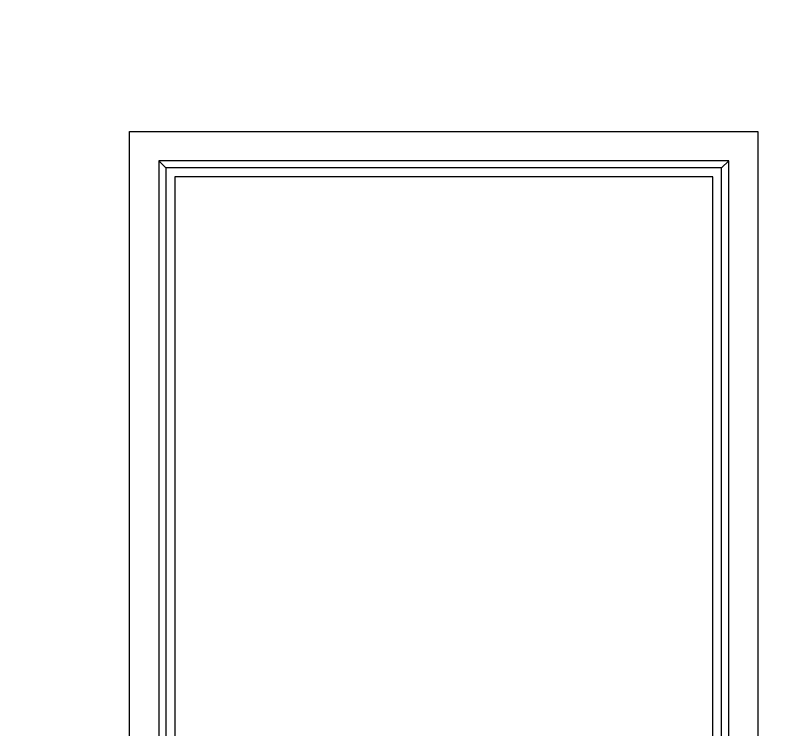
# Model space of a CAD drawing. Header units: millimetres. Extents: x -310 to 171125, y -3027 to 55843.
# Drawn here: x 129253 to 130588, y 42313 to 43531 of the extents above; entities that cross this region are included whole.
import ezdxf

# ---------------------------------------------------------------- set-up
doc = ezdxf.new("R2010")
doc.units = ezdxf.units.MM
doc.header["$MEASUREMENT"] = 0
doc.set_wipeout_variables(frame=1)
doc.linetypes.add('Wipeout_Contour', pattern=[1000, 0, -1000])
doc.layers.add('Dimensioning - General', color=7, linetype='Continuous')
doc.layers.add('Structural - Bearing', color=7, linetype='Continuous')
for name, color, linetype, lineweight, true_color in [('Dimensioning - General_Pen_No__61', 7, 'Continuous', 20, 0x6a6a6a), ('Dimensioning - General_Pen_No__88', 7, 'Continuous', 20, 0xfd4435), ('Structural - Bearing_Pen_No__82', 7, 'Continuous', 20, 0xaaaaaa)]:
    doc.layers.add(name, color=color, linetype=linetype, lineweight=lineweight, true_color=true_color)
doc.layers.get('0').off()
doc.styles.add('GENERATED_STYLE_6', font='calibril.ttf')
doc.dimstyles.new('GENERATED_STYLE__1', dxfattribs={"dimtxt": 195.999997, "dimasz": 106.4, "dimexe": 0.18, "dimexo": 0.0625, "dimgap": 0.09, "dimtad": 1, "dimdec": 0, "dimlfac": 0.1, "dimzin": 0, "dimdsep": 46, "dimtxsty": 'GENERATED_STYLE_6', "dimblk": 'ARROWHEAD_2', "dimblk1": 'ARROWHEAD_2', "dimblk2": 'ARROWHEAD_2', "dimcen": 0.09, "dimse1": 1, "dimse2": 1, "dimclrd": 256, "dimclre": 256, "dimclrt": 256, "dimadec": 0, "dimazin": 0, "dimtfac": 1, "dimtdec": 4, "dimtmove": 0, "dimatfit": 3, "dimfxl": 1, "dimtolj": 1, "dimtzin": 0, "dimarcsym": 0})

# ---------------------------------------------------------------- blocks, each defined once
blk = doc.blocks.new('*D101')
at = {"layer": 'Dimensioning - General_Pen_No__61', "color": 251, "linetype": 'Continuous', "lineweight": 20, "true_color": 0x6a6a6a, "transparency": 16777216}
for p, q in [((134582.9, 43836), (134722.9, 43755.2)), ((134757.9, 43795.6), (134547.9, 43795.6)), ((134652.9, 41095.6), (134652.9, 43795.6)), ((134582.9, 41136), (134722.9, 41055.2)), ((134757.9, 41095.6), (134547.9, 41095.6))]:
    blk.add_line(p, q, dxfattribs=at)
at = {"layer": 'Dimensioning - General_Pen_No__88', "color": 20, "lineweight": 20, "true_color": 0xfd4435, "transparency": 16777216, "char_height": 196, "attachment_point": 7, "rotation": 90, "style": 'GENERATED_STYLE_6'}
for s, insert in [('\\A1;{\\pql;\\fCalibri Light|b0|i0|c0|p34;20}', (134613.7, 43437.4)), ('\\A1;{\\pql;\\fCalibri Light|b0|i0|c0|p34;270}', (134613.7, 42207.3))]:
    blk.add_mtext(s, dxfattribs=dict(at, insert=insert))
blk = doc.blocks.new('ARROWHEAD_2')
at = {"color": 0, "linetype": 'Continuous', "lineweight": 0}
for p, q in [((-0.378, -0.655), (0.378, 0.655)), ((0, 0), (-1, 0))]:
    blk.add_line(p, q, dxfattribs=at)
blk = doc.blocks.new('*D144')
at = {"layer": 'Dimensioning - General_Pen_No__61', "color": 251, "linetype": 'Continuous', "lineweight": 20, "true_color": 0x6a6a6a, "transparency": 16777216}
for p, q in [((135132.9, 43836), (135272.9, 43755.2)), ((135307.9, 43795.6), (135097.9, 43795.6)), ((135202.9, 41095.6), (135202.9, 43795.6)), ((135132.9, 41136), (135272.9, 41055.2)), ((135307.9, 41095.6), (135097.9, 41095.6))]:
    blk.add_line(p, q, dxfattribs=at)
at = {"layer": 'Dimensioning - General_Pen_No__88', "color": 20, "lineweight": 20, "true_color": 0xfd4435, "transparency": 16777216, "char_height": 196, "attachment_point": 7, "rotation": 90, "style": 'GENERATED_STYLE_6'}
for s, insert in [('\\A1;{\\pql;\\fCalibri Light|b0|i0|c0|p34;20}', (135163.7, 43437.4)), ('\\A1;{\\pql;\\fCalibri Light|b0|i0|c0|p34;270}', (135163.7, 42207.3))]:
    blk.add_mtext(s, dxfattribs=dict(at, insert=insert))
blk = doc.blocks.new('*D164')
at = {"layer": 'Dimensioning - General_Pen_No__61', "color": 251, "linetype": 'Continuous', "lineweight": 20, "true_color": 0x6a6a6a, "transparency": 16777216}
for p, q in [((135682.9, 44036), (135822.9, 43955.2)), ((135857.9, 43995.6), (135647.9, 43995.6)), ((135752.9, 41095.6), (135752.9, 43995.6)), ((135682.9, 41136), (135822.9, 41055.2)), ((135857.9, 41095.6), (135647.9, 41095.6))]:
    blk.add_line(p, q, dxfattribs=at)
at = {"layer": 'Dimensioning - General_Pen_No__88', "color": 20, "lineweight": 20, "true_color": 0xfd4435, "transparency": 16777216, "insert": (135713.7, 42307.3), "char_height": 196, "attachment_point": 7, "rotation": 90, "style": 'GENERATED_STYLE_6'}
blk.add_mtext('\\A1;{\\pql;\\fCalibri Light|b0|i0|c0|p34;290}', dxfattribs=at)

msp = doc.modelspace()

# ---------------------------------------------------------------- wipeouts: each hides what was drawn before it
at = {"color": 254, "linetype": 'Wipeout_Contour', "lineweight": 0, "ltscale": 544884.671069}
msp.add_wipeout([(129510.2, 43270.6), (129498.2, 43282.6), (129498.2, 41195.6), (129510.2, 41195.6)], dxfattribs=at).dxf.layer = 'Structural - Bearing'
at = {"color": 254, "linetype": 'Wipeout_Contour', "lineweight": 0, "ltscale": 548544.247265}
msp.add_wipeout([(130460.2, 41195.6), (130472.2, 41195.6), (130472.2, 43282.6), (130460.2, 43270.6)], dxfattribs=at).dxf.layer = 'Structural - Bearing'

# ---------------------------------------------------------------- next in the draw order: wipeouts: each hides what was drawn before it
at = {"color": 254, "linetype": 'Wipeout_Contour', "lineweight": 0, "ltscale": 548000.609443}
msp.add_wipeout([(130472.2, 43282.6), (129498.2, 43282.6), (129510.2, 43270.6), (130460.2, 43270.6)], dxfattribs=at).dxf.layer = 'Structural - Bearing'
at = {"color": 254, "linetype": 'Wipeout_Contour', "lineweight": 0, "ltscale": 544922.702898}
msp.add_wipeout([(129510.2, 41195.6), (129525.2, 41195.6), (129525.2, 43255.6), (129510.2, 43255.6)], dxfattribs=at).dxf.layer = 'Structural - Bearing'
at = {"color": 254, "linetype": 'Wipeout_Contour', "lineweight": 0, "ltscale": 548479.653865}
msp.add_wipeout([(130445.2, 43255.6), (130445.2, 41195.6), (130460.2, 41195.6), (130460.2, 43255.6)], dxfattribs=at).dxf.layer = 'Structural - Bearing'

# ---------------------------------------------------------------- next in the draw order: wipeouts: each hides what was drawn before it
at = {"color": 254, "linetype": 'Wipeout_Contour', "lineweight": 0, "ltscale": 544786.448818}
msp.add_wipeout([(129448.2, 43332.6), (129448.2, 41195.6), (129498.2, 41195.6), (129498.2, 43282.6)], dxfattribs=at).dxf.layer = 'Structural - Bearing'
at = {"color": 254, "linetype": 'Wipeout_Contour', "lineweight": 0, "ltscale": 548681.736933}
msp.add_wipeout([(130522.2, 41195.6), (130522.2, 43332.6), (130472.2, 43282.6), (130472.2, 41195.6)], dxfattribs=at).dxf.layer = 'Structural - Bearing'
at = {"color": 254, "linetype": 'Wipeout_Contour', "lineweight": 0, "ltscale": 821970.256159}
msp.add_wipeout([(129510.2, 43270.6), (129510.2, 43255.6), (129525.2, 43255.6), (130445.2, 43255.6), (130460.2, 43255.6), (130460.2, 43270.6)], dxfattribs=at).dxf.layer = 'Structural - Bearing'

# ---------------------------------------------------------------- next in the draw order: linework, layer by layer
at = {"layer": 'Structural - Bearing_Pen_No__82', "color": 253, "linetype": 'Continuous', "lineweight": 20, "true_color": 0xaaaaaa}
for p, q in [((129510.2, 43270.6), (129510.2, 41195.6)), ((130460.2, 43270.6), (129510.2, 43270.6)), ((130460.2, 41195.6), (130460.2, 43270.6)), ((129525.2, 43255.6), (129525.2, 41195.6)), ((130445.2, 43255.6), (129525.2, 43255.6)), ((130445.2, 41195.6), (130445.2, 43255.6))]:
    msp.add_line(p, q, dxfattribs=at)

# ---------------------------------------------------------------- next in the draw order: wipeouts: each hides what was drawn before it
at = {"color": 254, "linetype": 'Wipeout_Contour', "lineweight": 0, "ltscale": 548039.845798}
msp.add_wipeout([(130522.2, 43332.6), (129448.2, 43332.6), (129498.2, 43282.6), (130472.2, 43282.6)], dxfattribs=at).dxf.layer = 'Structural - Bearing'

# ---------------------------------------------------------------- next in the draw order: linework, layer by layer
at = {"layer": 'Structural - Bearing_Pen_No__82', "color": 253, "linetype": 'Continuous', "lineweight": 20, "true_color": 0xaaaaaa}
for p, q in [((129448.2, 41195.6), (129448.2, 43332.6)), ((129448.2, 43332.6), (130522.2, 43332.6)), ((130522.2, 43332.6), (130522.2, 41195.6)), ((129498.2, 43282.6), (129498.2, 41195.6)), ((129498.2, 43282.6), (129510.2, 43270.6)), ((130472.2, 43282.6), (129498.2, 43282.6)), ((130460.2, 43270.6), (130472.2, 43282.6)), ((130472.2, 41195.6), (130472.2, 43282.6))]:
    msp.add_line(p, q, dxfattribs=at)

# ---------------------------------------------------------------- next in the draw order: dimensions: what is measured, and where the dimension line sits
at = {"layer": 'Dimensioning - General', "color": 251, "linetype": 'Continuous', "lineweight": 20, "true_color": 0x6a6a6a}
for base, p1, p2, picture, middle in [((135752.9, 43995.6), (109267.8, 41095.6), (109259, 43995.6), '*D164', (135615.7, 42531.4)), ((135202.9, 43795.6), (106895, 41095.6), (106886.5, 43795.6), '*D144', (135065.7, 42431.4)), ((134652.9, 43795.6), (107364.6, 41095.6), (107311.1, 43795.6), '*D101', (134515.7, 42431.4))]:
    dim = msp.add_linear_dim(base=base, p1=p1, p2=p2, angle=90, dimstyle='GENERATED_STYLE__1', dxfattribs=at)
    dim.commit()
    dim.dimension.update_dxf_attribs({"geometry": picture, "text_midpoint": middle, "dimtype": 160, "text_rotation": 90})

doc.saveas('drawing.dxf')
